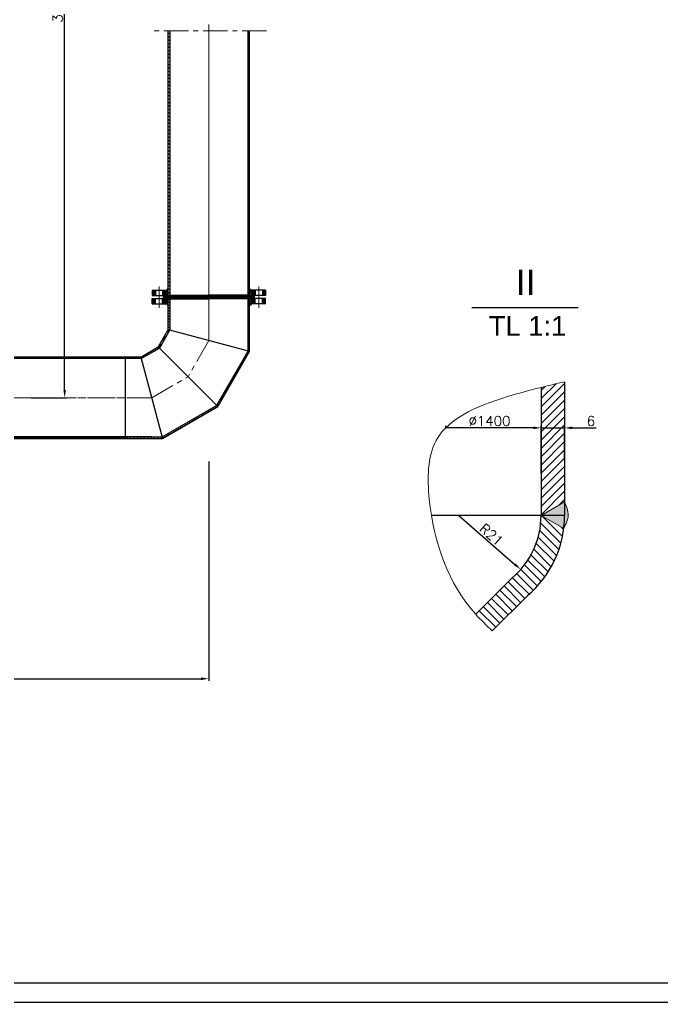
# Model space of a CAD drawing. Header units: inches. Extents: x -5714 to 3109, y 0 to 8400.
# Drawn here: x -3223 to -1579, y 0 to 2514 of the extents above; entities that cross this region are included whole.
import ezdxf

# ---------------------------------------------------------------- set-up
doc = ezdxf.new("R2010")
doc.units = ezdxf.units.IN
doc.header["$LTSCALE"] = 50
doc.header["$MEASUREMENT"] = 0
doc.linetypes.add('CENTER', pattern=[2, 1.25, -0.25, 0.25, -0.25])
doc.layers.get('0').update_dxf_attribs({"plot": 0})
for name, color, linetype, lineweight in [('Dam', 2, 'Continuous', 30), ('kthuoc', 3, 'Continuous', 13), ('Net manh', 3, 'Continuous', 13), ('Tam', 1, 'CENTER', 13)]:
    doc.layers.add(name, color=color, linetype=linetype, lineweight=lineweight)
doc.styles.add('chu2.5', font='txt.shx', dxfattribs={"height": 25})
doc.styles.add('chu50', font='VNARIAL.ttf', dxfattribs={"height": 50})
doc.styles.add('chu65', font='VNARIAL.ttf', dxfattribs={"height": 65})
doc.dimstyles.new('kichthuoc2.5', dxfattribs={"dimtxt": 25, "dimasz": 20, "dimexe": 5, "dimexo": 0, "dimgap": 5, "dimtad": 1, "dimtoh": 1, "dimdec": 0, "dimzin": 0, "dimdsep": 46, "dimtxsty": 'chu2.5', "dimcen": 5, "dimclrd": 256, "dimclre": 256, "dimclrt": 256, "dimadec": 0, "dimazin": 0, "dimtfac": 1, "dimtdec": 0, "dimtmove": 0, "dimatfit": 0, "dimfxl": 0, "dimtolj": 1, "dimtzin": 0, "dimarcsym": 0})
pattern_1 = [(135, (-8503.195, 0), (-3.535534, -3.535534), [])]
pattern_2 = [(45, (-8503.195, 0), (-4.4194174, 4.4194174), [])]
pattern_3 = [(135, (-8503.1949, 0), (-1.767767, -1.767767), [])]

# ---------------------------------------------------------------- blocks, each defined once
blk = doc.blocks.new('*D65')
at = {"layer": 'DEFPOINTS', "color": 0}
for p in [(-2738.8, 1383.6), (-4315.2, 865.6), (-2738.8, 827.8)]:
    blk.add_point(p, dxfattribs=at)
at = {"layer": 'kthuoc', "lineweight": -2}
for p, q in [((-2738.8, 1383.6), (-2738.8, 822.8)), ((-4315.2, 865.6), (-4315.2, 822.8)), ((-4295.2, 827.8), (-2758.8, 827.8))]:
    blk.add_line(p, q, dxfattribs=at)
at = {"layer": 'kthuoc'}
for points in [[(-4295.2, 831.1), (-4295.2, 824.5), (-4315.2, 827.8)], [(-2758.8, 831.1), (-2758.8, 824.5), (-2738.8, 827.8)]]:
    blk.add_solid(points, dxfattribs=at)
at = {"layer": 'kthuoc', "insert": (-3527, 845.3), "char_height": 25, "attachment_point": 5, "style": 'chu2.5'}
blk.add_mtext('\\A1;1600', dxfattribs=at)
blk = doc.blocks.new('*D31')
at = {"layer": 'DEFPOINTS', "color": 0}
for p in [(-3107.9, 3732.6), (-2967.3, 3732.6), (-3193.8, 1546.8)]:
    blk.add_point(p, dxfattribs=at)
at = {"layer": 'kthuoc', "lineweight": -2}
for p, q in [((-2967.3, 3732.6), (-3112.9, 3732.6)), ((-3107.9, 1566.8), (-3107.9, 3712.6)), ((-3193.8, 1546.8), (-3102.9, 1546.8))]:
    blk.add_line(p, q, dxfattribs=at)
at = {"layer": 'kthuoc'}
for points in [[(-3111.2, 3712.6), (-3104.5, 3712.6), (-3107.9, 3732.6)], [(-3111.2, 1566.8), (-3104.5, 1566.8), (-3107.9, 1546.8)]]:
    blk.add_solid(points, dxfattribs=at)
at = {"layer": 'kthuoc', "insert": (-3125.4, 2549.1), "char_height": 25, "attachment_point": 5, "rotation": 90, "style": 'chu2.5'}
blk.add_mtext('\\A1;3200', dxfattribs=at)
blk = doc.blocks.new('*D7')
at = {"layer": 'DEFPOINTS', "color": 0}
for p in [(-1829.3, 1469.7), (-1889.3, 1397.5), (-1829.3, 1386.8)]:
    blk.add_point(p, dxfattribs=at)
at = {"layer": 'kthuoc', "lineweight": -2}
for p, q in [((-1909.3, 1469.7), (-1929.3, 1469.7)), ((-1889.3, 1397.5), (-1889.3, 1474.7)), ((-1889.3, 1469.7), (-1829.3, 1469.7)), ((-1829.3, 1386.8), (-1829.3, 1474.7)), ((-1809.3, 1469.7), (-1748.7, 1469.7))]:
    blk.add_line(p, q, dxfattribs=at)
at = {"layer": 'kthuoc'}
for points in [[(-1909.3, 1473), (-1909.3, 1466.3), (-1889.3, 1469.7)], [(-1809.3, 1473), (-1809.3, 1466.3), (-1829.3, 1469.7)]]:
    blk.add_solid(points, dxfattribs=at)
at = {"layer": 'kthuoc', "insert": (-1762, 1487.2), "char_height": 25, "attachment_point": 5, "style": 'chu2.5'}
blk.add_mtext('\\A1;6', dxfattribs=at)
blk = doc.blocks.new('*D27')
at = {"layer": 'DEFPOINTS', "color": 0}
for p in [(-2133.2, 1469.7), (-2133.2, 1469.7), (-1889.3, 1353)]:
    blk.add_point(p, dxfattribs=at)
at = {"layer": 'kthuoc', "lineweight": -2}
for p, q in [((-2133.2, 1469.7), (-2133.2, 1474.7)), ((-1909.3, 1469.7), (-2133.2, 1469.7)), ((-1889.3, 1353), (-1889.3, 1474.7))]:
    blk.add_line(p, q, dxfattribs=at)
at = {"layer": 'kthuoc'}
blk.add_solid([(-1909.3, 1473), (-1909.3, 1466.3), (-1889.3, 1469.7)], dxfattribs=at)
at = {"layer": 'kthuoc', "insert": (-2021.3, 1487.2), "char_height": 25, "attachment_point": 5, "style": 'chu2.5'}
blk.add_mtext('\\A1;%%c1400', dxfattribs=at)
blk = doc.blocks.new('_None')
blk = doc.blocks.new('*D26')
at = {"layer": 'DEFPOINTS', "color": 0}
for p in [(-2099.3, 1245.8), (-1941.4, 1107.3)]:
    blk.add_point(p, dxfattribs=at)
at = {"layer": 'kthuoc', "lineweight": -2}
blk.add_line((-2099.3, 1245.8), (-1956.5, 1120.5), dxfattribs=at)
at = {"layer": 'kthuoc'}
blk.add_solid([(-1954.3, 1123), (-1958.7, 1118), (-1941.4, 1107.3)], dxfattribs=at)
at = {"layer": 'kthuoc', "insert": (-2016.4, 1196.3), "char_height": 25, "attachment_point": 5, "rotation": 318.746, "style": 'chu2.5'}
blk.add_mtext('\\A1;R21', dxfattribs=at)

msp = doc.modelspace()

# ---------------------------------------------------------------- hatches: boundary and pattern name
at = {"layer": 'kthuoc'}
h = msp.add_hatch(dxfattribs=at)
h.set_pattern_fill('ANSI31', color=256, scale=50, angle=90, style=0)
h.paths.add_polyline_path([(-2838.8, 2485.7), (-2842.8, 2485.7), (-2842.8, 2411.7), (-2838.8, 2411.7)])
h = msp.add_hatch(dxfattribs=at)
h.set_pattern_fill('ANSI31', color=256, scale=50, angle=90, style=0)
h.paths.add_polyline_path([(-2638.8, 2339.3), (-2634.8, 2339.2), (-2634.8, 2485.7), (-2638.8, 2485.7)])
h = msp.add_hatch(dxfattribs=at)
h.set_pattern_fill('ANSI31', color=256, scale=50, angle=90, style=0)
h.paths.add_polyline_path([(-2838.8, 2407.2), (-2842.8, 2408.5), (-2842.8, 2080.9), (-2838.8, 2081)])
h.paths.add_polyline_path([(-2634.8, 2337), (-2638.8, 2338.4), (-2638.8, 2083.6), (-2634.8, 2083.6)])
h = msp.add_hatch(dxfattribs=at)
h.set_pattern_fill('ANSI31', color=256, scale=50, angle=90, style=0)
h.paths.add_polyline_path([(-2838.8, 2081), (-2842.8, 2080.9), (-2842.8, 1808.8), (-2838.8, 1808.8)])
h.paths.add_polyline_path([(-2634.8, 2083.6), (-2638.8, 2083.6), (-2638.8, 1808.8), (-2634.8, 1808.8)])
h = msp.add_hatch(dxfattribs=at)
h.set_pattern_fill('ANSI31', color=256, scale=20, angle=180, style=0)
h.set_pattern_definition([(135, (7062.7968, -3035.8877), (1.76776695, 1.76776695), [])])
h.paths.add_polyline_path([(-2875.3, 1808.3), (-2883.8, 1808.3), (-2883.8, 1821.8), (-2875.3, 1821.8)])
h.paths.add_polyline_path([(-2854.8, 1805.8), (-2857.3, 1808.3), (-2857.3, 1821.8), (-2843.8, 1821.8), (-2843.8, 1805.8)])
for points in [[(-2846.8, 1821.8), (-2842.8, 1825.8), (-2842.8, 1821.8)], [(-2630.8, 1821.8), (-2634.8, 1825.8), (-2634.8, 1821.8)], [(-2847.8, 1786.8), (-2843.8, 1782.8), (-2843.8, 1786.8)], [(-2629.8, 1786.8), (-2633.8, 1782.8), (-2633.8, 1786.8)]]:
    msp.add_hatch(color=256, dxfattribs=at).paths.add_polyline_path(points)
h = msp.add_hatch(dxfattribs=at)
h.set_pattern_fill('ANSI31', color=256, scale=20, angle=180, style=0)
h.set_pattern_definition([(45, (-12540.3452, -3035.8877), (-1.76776695, 1.76776695), [])])
h.paths.add_polyline_path([(-2602.3, 1821.8), (-2593.8, 1821.8), (-2593.8, 1808.3), (-2602.3, 1808.3)])
h.paths.add_polyline_path([(-2633.8, 1805.8), (-2633.8, 1821.8), (-2620.3, 1821.8), (-2620.3, 1808.3), (-2622.8, 1805.8)])
h = msp.add_hatch(dxfattribs=at)
h.set_pattern_fill('ANSI31', color=256, scale=20, angle=180, style=0)
h.set_pattern_definition([(225, (7062.7968, 6644.565), (1.76776695, -1.76776695), [])])
h.paths.add_polyline_path([(-2875.3, 1800.3), (-2883.8, 1800.3), (-2883.8, 1786.8), (-2875.3, 1786.8)])
h.paths.add_polyline_path([(-2854.8, 1802.8), (-2857.3, 1800.3), (-2857.3, 1786.8), (-2843.8, 1786.8), (-2843.8, 1802.8)])
h = msp.add_hatch(dxfattribs=at)
h.set_pattern_fill('ANSI37', color=256, scale=10, angle=90, style=0)
h.set_pattern_definition([(45, (-5477.5485, 0), (0.8838835, -0.8838835), []), (315, (-5477.5485, 0), (-0.8838835, -0.8838835), [])])
h.paths.add_polyline_path([(-2842.8, 1805.8), (-2842.8, 1802.8), (-2854.8, 1802.8), (-2854.8, 1805.8)])
h = msp.add_hatch(color=256, dxfattribs=at)
h.paths.add_polyline_path([(-2838.8, 1808.8), (-2842.8, 1808.8), (-2842.8, 1805.8)])
h.paths.add_polyline_path([(-2842.8, 1802.8), (-2842.8, 1799.8), (-2838.8, 1799.8)])
h = msp.add_hatch(dxfattribs=at)
h.set_pattern_fill('ANSI31', color=256, scale=40, angle=90, style=0)
h.set_pattern_definition(pattern_1)
h.paths.add_polyline_path([(-2838.8, 1799.8), (-2842.8, 1799.8), (-2842.8, 1721.1), (-2838.8, 1720.1)])
h.paths.add_polyline_path([(-2638.8, 1666.5), (-2634.8, 1665.4), (-2634.8, 1799.8), (-2638.8, 1799.8)])
h = msp.add_hatch(color=256, dxfattribs=at)
h.paths.add_polyline_path([(-2634.8, 1808.8), (-2638.8, 1808.8), (-2634.8, 1805.8)])
h.paths.add_polyline_path([(-2634.8, 1802.8), (-2638.8, 1799.8), (-2634.8, 1799.8)])
h = msp.add_hatch(dxfattribs=at)
h.set_pattern_fill('ANSI37', color=256, scale=10, angle=90, style=0)
h.paths.add_polyline_path([(-2634.8, 1805.8), (-2634.8, 1802.8), (-2622.8, 1802.8), (-2622.8, 1805.8)])
h = msp.add_hatch(dxfattribs=at)
h.set_pattern_fill('ANSI31', color=256, scale=20, angle=180, style=0)
h.set_pattern_definition([(315, (-12540.3452, 6644.565), (-1.76776695, -1.76776695), [])])
h.paths.add_polyline_path([(-2602.3, 1786.8), (-2593.8, 1786.8), (-2593.8, 1800.3), (-2602.3, 1800.3)])
h.paths.add_polyline_path([(-2633.8, 1802.8), (-2633.8, 1786.8), (-2620.3, 1786.8), (-2620.3, 1800.3), (-2622.8, 1802.8)])
h = msp.add_hatch(dxfattribs=at)
h.set_pattern_fill('ANSI31', color=256, scale=50, style=0)
h.set_pattern_definition(pattern_2)
h.paths.add_polyline_path([(-2838.8, 1720.1), (-2842.8, 1721.1), (-2868.5, 1676.6), (-2865.6, 1673.6)])
h.paths.add_polyline_path([(-2634.8, 1665.4), (-2638.8, 1666.5), (-2719.2, 1527.2), (-2716.2, 1524.3)])
h = msp.add_hatch(dxfattribs=at)
h.set_pattern_fill('ANSI31', color=256, scale=40, angle=90, style=0)
h.set_pattern_definition(pattern_1)
h.paths.add_polyline_path([(-2865.6, 1673.6), (-2868.5, 1676.6), (-2913.1, 1650.8), (-2912, 1646.8)])
h.paths.add_polyline_path([(-2716.2, 1524.3), (-2719.2, 1527.2), (-2858.4, 1446.8), (-2857.3, 1442.8)])
h = msp.add_hatch(dxfattribs=at)
h.set_pattern_fill('ANSI31', color=256, scale=20, angle=90, style=0)
h.set_pattern_definition(pattern_3)
h.paths.add_polyline_path([(-2953.1, 1646.8), (-2953.1, 1650.8), (-3619, 1650.8), (-3708.2, 1650.8), (-3708.2, 1646.8), (-3619, 1646.8)])
h = msp.add_hatch(dxfattribs=at)
h.set_pattern_fill('ANSI31', color=256, scale=50, style=0)
h.set_pattern_definition(pattern_2)
h.paths.add_polyline_path([(-2913.1, 1650.8), (-2953.1, 1650.8), (-2953.1, 1646.8), (-2912, 1646.8)])
h.paths.add_polyline_path([(-2858.4, 1446.8), (-2953.1, 1446.8), (-2953.1, 1442.8), (-2857.3, 1442.8)])
h = msp.add_hatch(dxfattribs=at)
h.set_pattern_fill('ANSI31', color=256, scale=120, style=0)
h.set_pattern_definition([(45, (-9346.274, -5127.768), (-10.606602, 10.606602), [])])
edge = h.paths.add_edge_path()
edge.add_line((-1889.3, 1245.8), (-1829.3, 1280.4))
edge.add_line((-1829.3, 1280.4), (-1829.3, 1587.5))
edge.add_spline(control_points=[(-1829.3, 1587.5), (-1849.1, 1583), (-1869.1, 1578.3), (-1889.3, 1573.2)], knot_values=[828.635396, 828.635396, 828.635396, 828.635396, 890.994071, 890.994071, 890.994071, 890.994071], degree=3, periodic=0)
edge.add_line((-1889.3, 1573.2), (-1889.3, 1245.8))
h = msp.add_hatch(dxfattribs=at)
h.set_pattern_fill('ANSI31', color=256, scale=20, angle=90, style=0)
h.set_pattern_definition(pattern_3)
h.paths.add_polyline_path([(-3619, 1446.8), (-3708.2, 1446.8), (-3708.2, 1442.8), (-3619, 1442.8), (-2953.1, 1442.8), (-2953.1, 1446.8)])
h = msp.add_hatch(color=256, dxfattribs=at)
h.paths.add_polyline_path([(-1829.3, 1245.8), (-1829.3, 1280.4), (-1889.3, 1245.8)])
h.paths.add_polyline_path([(-1831.4, 1212.3, 0.031053), (-1829.3, 1245.8), (-1889.3, 1245.8)])
edge = h.paths.add_edge_path()
edge.add_spline(control_points=[(-1831.4, 1212.3), (-1825.9, 1223.4), (-1814.9, 1245.8), (-1824.5, 1268.8), (-1829.3, 1280.4)], knot_values=[0, 0, 0, 0, 35.317919, 71.180938, 71.180938, 71.180938, 71.180938], degree=3, periodic=0)
edge.add_line((-1829.3, 1280.4), (-1829.3, 1245.8))
edge.add_arc((-2099.3, 1245.8), 270, 352.8854, 360, ccw=False)
h = msp.add_hatch(dxfattribs=at)
h.set_pattern_fill('ANSI31', color=256, scale=120, angle=90, style=0)
h.set_pattern_definition([(135, (-9346.274, -5127.768), (-10.606602, -10.606602), [])])
edge = h.paths.add_edge_path()
edge.add_line((-1831.4, 1212.3), (-1889.3, 1245.8))
edge.add_arc((-2099.3, 1245.8), 210, -49.5454, 0, ccw=False)
edge.add_line((-1963.1, 1086), (-2056.6, 992.9))
edge.add_spline(control_points=[(-2056.6, 992.9), (-2043.4, 978.2), (-2028.9, 964.4), (-2014.5, 950.5)], knot_values=[0, 0, 0, 0, 59.765098, 59.765098, 59.765098, 59.765098], degree=3, periodic=0)
edge.add_line((-2014.5, 950.5), (-1924.1, 1040.3))
edge.add_arc((-2099.3, 1245.8), 270, 310.4546, 352.8854)

# ---------------------------------------------------------------- linework, layer by layer
msp.add_lwpolyline([(-5713.6, 0), (-5713.6, 8400), (226.4, 8400), (226.4, 0), (-5713.6, 0)], close=True)
at = {"layer": 'Dam'}
for p, q in [((-2842.8, 1721.1), (-2842.8, 2485.7)), ((-2838.8, 2485.7), (-2838.8, 1808.8)), ((-2638.8, 1808.8), (-2638.8, 2485.7)), ((-2634.8, 1665.4), (-2634.8, 2485.7)), ((-2883.8, 1821.8), (-2883.8, 1808.3)), ((-2883.8, 1821.8), (-2842.8, 1821.8)), ((-2875.3, 1821.8), (-2875.3, 1808.3)), ((-2857.3, 1821.8), (-2857.3, 1808.3)), ((-2846.3, 1821.8), (-2842.8, 1825.8)), ((-2631.3, 1821.8), (-2634.8, 1825.8)), ((-2593.8, 1821.8), (-2634.8, 1821.8)), ((-2620.3, 1821.8), (-2620.3, 1808.3)), ((-2602.3, 1821.8), (-2602.3, 1808.3)), ((-2593.8, 1821.8), (-2593.8, 1808.3)), ((-2883.8, 1808.3), (-2857.3, 1808.3)), ((-2883.8, 1800.3), (-2857.3, 1800.3)), ((-2883.8, 1786.8), (-2883.8, 1800.3)), ((-2883.8, 1786.8), (-2843.8, 1786.8)), ((-2875.3, 1786.8), (-2875.3, 1800.3)), ((-2857.3, 1808.3), (-2854.8, 1805.8)), ((-2857.3, 1800.3), (-2854.8, 1802.8)), ((-2857.3, 1786.8), (-2857.3, 1800.3)), ((-2854.8, 1805.8), (-2738.8, 1805.8)), ((-2854.8, 1805.8), (-2854.8, 1802.8)), ((-2854.8, 1802.8), (-2738.8, 1802.8)), ((-2847.3, 1786.8), (-2843.8, 1782.8)), ((-2842.8, 1808.8), (-2738.8, 1808.8)), ((-2842.8, 1805.8), (-2838.8, 1808.8)), ((-2842.8, 1802.8), (-2838.8, 1799.8)), ((-2842.8, 1799.8), (-2738.8, 1799.8)), ((-2838.8, 1799.8), (-2838.8, 1720.1)), ((-2634.8, 1808.8), (-2738.8, 1808.8)), ((-2622.8, 1805.8), (-2738.8, 1805.8)), ((-2622.8, 1802.8), (-2738.8, 1802.8)), ((-2634.8, 1799.8), (-2738.8, 1799.8)), ((-2634.8, 1805.8), (-2638.8, 1808.8)), ((-2634.8, 1802.8), (-2638.8, 1799.8)), ((-2638.8, 1666.5), (-2638.8, 1799.8)), ((-2593.8, 1786.8), (-2633.8, 1786.8)), ((-2630.3, 1786.8), (-2633.8, 1782.8)), ((-2620.3, 1808.3), (-2622.8, 1805.8)), ((-2622.8, 1805.8), (-2622.8, 1802.8)), ((-2620.3, 1800.3), (-2622.8, 1802.8)), ((-2593.8, 1808.3), (-2620.3, 1808.3)), ((-2620.3, 1786.8), (-2620.3, 1800.3)), ((-2593.8, 1800.3), (-2620.3, 1800.3)), ((-2602.3, 1786.8), (-2602.3, 1800.3)), ((-2593.8, 1786.8), (-2593.8, 1800.3)), ((-2066.8, 1777.3), (-1794.1, 1777.3)), ((-2052.7, 1777.3), (-1911.9, 1777.3)), ((-2842.8, 1721.1), (-2868.5, 1676.6)), ((-2838.8, 1720.1), (-2865.6, 1673.6)), ((-2842.8, 1721.1), (-2634.8, 1665.4)), ((-2913.1, 1650.8), (-2868.5, 1676.6)), ((-2912, 1646.8), (-2865.6, 1673.6)), ((-2868.5, 1676.6), (-2716.2, 1524.3)), ((-2638.8, 1666.5), (-2719.2, 1527.2)), ((-2634.8, 1665.4), (-2716.2, 1524.3)), ((-2913.1, 1650.8), (-3619, 1650.8)), ((-2912, 1646.8), (-3619, 1646.8)), ((-2953.1, 1650.8), (-2953.1, 1442.8)), ((-2913.1, 1650.8), (-2857.3, 1442.8)), ((-1829.3, 1587.5), (-1829.3, 1245.8)), ((-1889.3, 1573.2), (-1889.3, 1245.8)), ((-2858.4, 1446.8), (-2719.2, 1527.2)), ((-2857.3, 1442.8), (-2716.2, 1524.3)), ((-3619, 1446.8), (-2858.4, 1446.8)), ((-2885.2, 1446.8), (-3619, 1446.8)), ((-3619, 1442.8), (-2857.3, 1442.8)), ((-1889.3, 1411.4), (-1889.3, 1245.8)), ((-1829.3, 1245.8), (-2169.7, 1245.8)), ((-2056.6, 992.9), (-1963.1, 1086)), ((-2014.5, 950.5), (-1924.1, 1040.3)), ((-5463.6, 50), (-1223.6, 50))]:
    msp.add_line(p, q, dxfattribs=at)
for radius in [210, 270]:
    msp.add_arc((-2099.3, 1245.8), radius, 310.4546, 0, dxfattribs=at)
at = {"layer": 'kthuoc'}
for q in [(-1829.3, 1280.4), (-1831.4, 1212.3)]:
    msp.add_line((-1889.3, 1245.8), q, dxfattribs=at)
msp.add_open_spline([(-2014.5, 950.5), (-2028.9, 964.4), (-2120.1, 1051.6), (-2181.3, 1224.6), (-2179.7, 1479.5), (-1989, 1549.2), (-1871.8, 1577.8), (-1829.3, 1587.5)], degree=3, knots=[0, 0, 0, 0, 59.765098, 377.35796, 527.772264, 757.055101, 890.994071, 890.994071, 890.994071, 890.994071], dxfattribs=at)
msp.add_spline([(-1829.3, 1280.4), (-1820, 1245.8), (-1831.4, 1212.3)], degree=3, dxfattribs=at)
at = {"layer": 'Tam'}
for p, q in [((-2738.8, 2501.3), (-2738.8, 1693.3)), ((-2738.8, 1693.3), (-2738.8, 2501.3)), ((-2591.5, 2485.7), (-2890.9, 2485.7)), ((-2866.3, 1831.6), (-2866.3, 1796.9)), ((-2866.3, 1777.1), (-2866.3, 1811.8)), ((-2611.3, 1831.6), (-2611.3, 1796.9)), ((-2611.3, 1777.1), (-2611.3, 1811.8)), ((-2738.8, 1693.3), (-2792.4, 1600.4)), ((-2885.2, 1546.8), (-2792.4, 1600.4)), ((-3840.2, 1546.8), (-2885.2, 1546.8)), ((-3349.1, 1546.8), (-2885.2, 1546.8))]:
    msp.add_line(p, q, dxfattribs=at)

# ---------------------------------------------------------------- texts
at = {"layer": 'Net manh'}
for s, insert, char_height, width, attachment_point, style in [('II', (-1928.6, 1841.9), 65, 383.94, 5, 'chu65'), ('TL 1:1', (-2023, 1755.4), 50, 530.059, 1, 'chu50')]:
    msp.add_mtext(s, dxfattribs=dict(at, insert=insert, char_height=char_height, width=width, attachment_point=attachment_point, style=style))

# ---------------------------------------------------------------- dimensions: what is measured, and where the dimension line sits
at = {"layer": 'kthuoc'}
dim = msp.add_linear_dim(base=(-3107.9, 3732.6), p1=(-3193.8, 1546.8), p2=(-2967.3, 3732.6), angle=90, text='3200', dimstyle='kichthuoc2.5', dxfattribs=at)
dim.commit()
dim.dimension.update_dxf_attribs({"geometry": '*D31', "text_midpoint": (-3107.9, 2549.1), "dimtype": 160})
dim = msp.add_linear_dim(base=(-2133.2, 1469.7), p1=(-1889.3, 1353), p2=(-2133.2, 1469.7), text='%%c1400', dimstyle='kichthuoc2.5', override={"dimblk2": 'None', "dimsah": 1}, dxfattribs=at)
dim.commit()
dim.dimension.update_dxf_attribs({"geometry": '*D27', "text_midpoint": (-2021.3, 1487.2)})
dim = msp.add_linear_dim(base=(-1829.3, 1469.7), p1=(-1889.3, 1397.5), p2=(-1829.3, 1386.8), text='6', dimstyle='kichthuoc2.5', dxfattribs=at)
dim.commit()
dim.dimension.update_dxf_attribs({"geometry": '*D7', "text_midpoint": (-1762, 1469.7), "dimtype": 160})
dim = msp.add_linear_dim(base=(-2738.8, 827.8), p1=(-4315.2, 865.6), p2=(-2738.8, 1383.6), text='1600', dimstyle='kichthuoc2.5', dxfattribs=at)
dim.commit()
dim.dimension.update_dxf_attribs({"geometry": '*D65', "text_midpoint": (-3527, 845.3)})
dim = msp.add_radius_dim(center=(-2099.3, 1245.8), mpoint=(-1941.4, 1107.3), text='R21', dimstyle='kichthuoc2.5', dxfattribs=at)
dim.commit()
dim.dimension.update_dxf_attribs({"geometry": '*D26', "text_midpoint": (-2016.4, 1196.3)})

doc.saveas('drawing.dxf')
